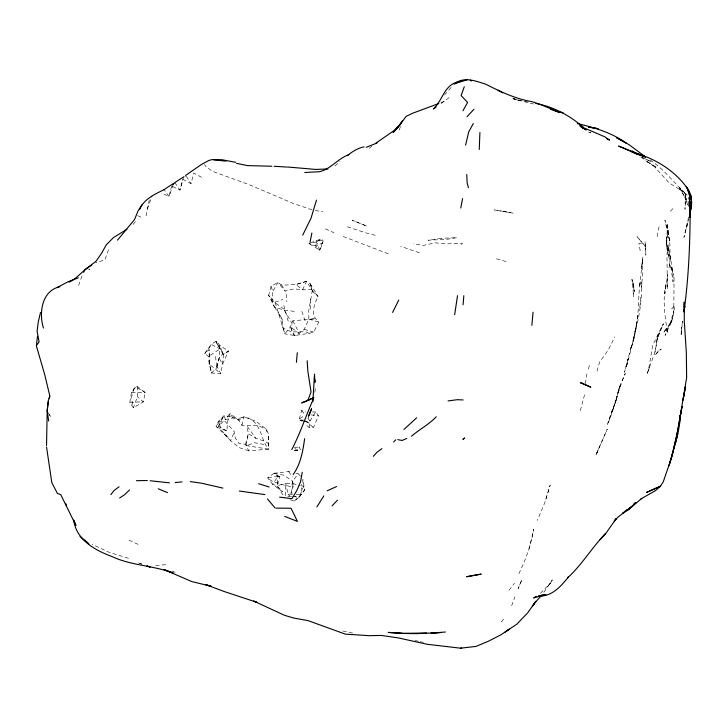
<?xml version="1.0" encoding="UTF-8"?>
<svg xmlns="http://www.w3.org/2000/svg" width="728" height="728" viewBox="0 0 728 728"><rect width="100%" height="100%" fill="white"/><g stroke="black" fill="none" stroke-linecap="round" stroke-linejoin="round"><path stroke-width="0.55" stroke-dasharray="3.64 2.73" d="M246.091 445.582L268.432 449.14L268.459 433.824L266.12 429.038L255.883 421.303L243.744 416.816L238.265 418.746L224.242 415.406L218.182 421.712L216.025 426.326L228.574 438.11L222.058 430.967L218.182 421.712L225.434 421.712L234.407 431.941L235.308 438.074L239.002 443.498L245.5 444.271L248.803 450.832L268.432 449.14L268.459 433.824M285.594 495.713L285.685 483.447L293.22 483.765L299.454 485.276M673.846 306.643L674.064 276.849L670.497 265.438L673.009 271.899L673.045 281.863L670.615 265.702L673.009 271.899L667.986 245.654L670.142 259.132L668.968 268.505L670.351 256.429L670.142 259.132L669.805 241.696L664.919 220.093L668.723 234.689L669.796 242.397L667.84 231.067L667.631 223.178L666.557 243.061L667.494 250.86L666.32 239.712L668.24 230.421L666.557 243.061L666.32 239.712L667.085 249.931L668.959 258.267L668.058 244.899L666.975 254.481L667.303 289.043L667.794 274.392L664.864 293.566L666.184 283.292C662.07 300.1 665.228 316.816 667.476 333.506L667.822 327.109L665.064 335.417L672.062 320.566L674.437 307.462L673.846 306.643L671.189 309.345L674.437 307.462L673.163 316.534L669.678 325.098L663.272 332.823L672.062 320.566L669.678 325.098L673.8 311.211M688.57 203.076L688.524 206.252L688.806 201.065M133.852 388.579L131.413 397.688L133.333 407.798L137.428 396.696L137.656 388.033L136.427 385.84L131.44 392.647L129.83 402.347L133.333 407.798L143.334 401.829L145.227 392.538L136.427 385.84L131.44 392.647L145.227 392.538L137.656 388.033M216.771 367.212L219.547 356.356L219.82 345.509L228.501 351.033L223.423 354.636L220.047 348.876L211.166 344.389L210.729 345.909L204.723 353.499L209.163 349.677L209.136 364.091L211.548 373.018L220.839 373.646L222.541 364.282L223.423 354.636L219.82 345.509L216.862 341.35L216.007 341.277L211.166 344.389L204.723 353.499L209.382 357.111L209.136 364.091L220.839 373.646L217.445 367.094L211.548 373.018L208.727 359.477L211.011 371.198M309.1 427.409L310.001 420.984L315.679 411.921L318.436 415.77L313.486 427.509L309.1 427.409L305.077 424.151M681.353 330.567L681.026 335.89L682.527 321.094M636.317 325.088C639.339 310.647 637.946 295.786 640.294 281.281L639.584 287.078L642.86 256.902L641.505 268.65L642.56 259.368L642.378 277.423L641.286 287.551L641.814 282.591C642.296 311.875 633.378 339.594 626.289 367.558L628.237 358.495L624.451 372.281L631.722 344.954L630.639 349.158L634.589 336.773L630.976 347.957M226.836 430.903L218.327 426.199L225.289 419.592L224.242 415.406L216.025 426.326L217.627 427.509L226.836 430.903L227.618 421.831L229.957 413.468L238.866 420.165L241.951 425.389L257.803 425.534L266.12 429.038L266.994 431.786M322.822 242.915L323.023 240.64L321.339 238.893L308.736 243.38L319.756 250.15L322.822 242.915L316.107 245.946M271.062 286.195L268.632 295.304L275.048 302.129L284.939 333.834L294.549 335.535L309.1 333.379L313.686 332.077L318.755 322.04L315.57 318.682L313.249 314.632L314.287 305.041L317.99 296.369L311.802 289.635L310.528 283.92L306.57 281.327L295.905 284.548L283.474 285.149L281.599 284.939L277.896 282.582L271.062 286.195L272.763 291.509L271.963 300.6L274.456 307.034L284.266 310.201L296.187 311.575M639.812 307.389L640.695 297.524L640.622 298.289M291.591 496.396L289.598 496.087L288.088 494.239L285.685 483.447L277.022 485.804L279.88 476.84L277.978 476.349L272.609 484.266L277.022 485.804L282.537 491.7L272.609 484.266L267.595 477.932L274.156 473.218L277.978 476.349L277.022 485.804L284.921 498.043M681.344 330.63L682.518 321.194M637.774 315.661L635.489 330.166L633.415 339.394L636.281 325.27L632.141 344.317M585.348 383.62L586.886 373.974M314.778 392.301L315.479 388.115M146.055 215.879L149.468 199.026M319.756 250.15L315.961 240.531L323.023 240.64L319.756 250.15L315.761 246.037L316.507 241.969L321.339 238.893M657.129 336.618L663.317 323.887L652.707 345.254L648.375 370.543L649.431 367.449L646.837 374.629L654.954 352.17L657.621 337.783L659.432 333.042L656.019 341.814L663.408 323.696M654.954 352.17L657.52 338.247M310.528 283.92L312.221 291.164L308.736 310.756L308.863 319.155L304.24 329.247L299.272 333.269L294.549 335.535L291.646 331.959L282.983 328.155L282.555 319.965L278.169 311.994M529.11 548.885L533.751 529.174C531.076 544.781 525.762 559.559 518.855 573.764M216.917 366.803L219.547 356.356L228.501 351.033L222.541 364.282L218.809 357.621M687.678 223.341L683.929 237.355L689.325 213.959M241.951 425.389L243.744 416.816C261.379 419.819 259.568 437.564 268.432 449.14M686.368 228.246L688.579 219.064M293.22 483.765L290.681 494.148L289.598 496.087L287.587 497.015M580.325 410.601L584.903 393.411M171.653 186.022L169.105 196.414L161.343 193.084M545.955 499.099L550.168 485.112L544.635 503.094L537.319 520.465M172.572 186.477L179.962 190.09L182.928 179.388L191.036 183.602L193.785 173.055L201.711 177.404M245.5 444.271L248.357 433.651L247.065 426.108L255.865 438.311L265.356 441.496L268.587 443.825M183.565 176.922L179.962 190.09L174.838 182.573M304.168 421.257L298.962 420.001L301.629 410.492L305.815 412.048M597.005 371.216L599.59 362.162L608.317 349.877L614.86 336.827M612.585 409.136L607.116 425.207C614.76 408.499 617.908 390.263 625.27 373.455L620.393 384.639L615.087 402.702L616.734 397.907L609.027 420.274M588.342 368.932L590.317 362.926M399.29 130.066L400.555 126.217M173.219 184.393L169.105 196.414L163.991 189.662M657.12 236.564L658.303 229.302L659.987 224.515M78.642 285.458L82.719 273.928M108.49 249.75L104.887 259.841L95.677 262.762M511.675 605.723L514.878 596.878M147.274 209.154L152.134 195.85M290.154 499.736L294.339 501.082L299.308 497.051L303.603 486.286L302.448 478.651M311.111 319.228L315.57 318.682L292.865 320.802L290.308 326.972L284.939 333.834L281.763 324.37M596.742 453.171L607.288 429.074L595.668 455.673L599.408 447.019M248.803 450.832L239.403 447.702L230.539 440.677L234.407 431.941M306.57 281.327L295.905 284.548L302.593 289.817L311.802 289.635L306.57 281.327L302.593 289.817L294.048 288.825L285.249 291.136L277.896 282.582L272.763 291.509M218.327 426.199L224.242 415.406M294.958 448.211L297.024 450.659L300.482 449.549L299.163 447.092L297.024 450.659L294.321 450.687L294.285 448.494M461.497 244.599L462.371 243.17L446.619 243.88L435.253 242.852L423.032 245.445L413.413 243.816M184.584 176.959L185.695 175.348M300.473 476.23L298.18 473.728L292.738 481.153L291.546 486.75L280.935 484.393L271.781 480.962L267.595 477.932L277.978 476.349M292.592 496.56L299.308 497.051L304.541 489.999L303.039 479.525M299.308 497.051L304.541 489.999L303.603 486.286L300.491 485.53M509.063 590.271L514.432 583.265M543.816 592.328L552.334 579.961L548.211 585.995L551.06 582.537L539.575 594.175M133.042 224.442L135.417 221.567M501.228 621.994L504.013 618.7M451.078 87.469L444.062 95.413M670.506 211.302L674.164 207.207M294.339 501.082L301.383 494.267L301.337 484.302M334.962 165.929L339.985 161.543M449.149 97.634L439.694 104.504M369.314 148.266L371.799 146.237M232.896 417.899L229.957 413.468L225.289 419.592L232.896 417.899L238.866 420.165L243.744 416.816M299.754 418.655L305.068 415.142M223.423 354.636L216.007 341.277L220.047 348.876L210.174 355.391L209.382 357.111L209.163 349.677M444.189 101.319L440.695 102.885M275.048 302.129L282.883 299.481M294.321 450.687L300.482 449.549M316.507 241.969L308.736 243.38L315.761 246.037M279.88 476.84L274.156 473.218L288.643 471.571L291.819 472.29M155.737 565.52L165.702 564.673M294.267 447.392L299.163 447.092M296.251 494.567L301.383 494.267M129.83 402.347L143.334 401.829L137.428 396.696M288.088 494.239L290.681 494.148L293.63 495.668M303.576 420.129L298.962 420.001M312.394 411.957L315.679 411.921M310.929 414.833L318.436 415.77M503.721 211.384L494.085 209.919L513.313 213.204L503.721 211.384L508.017 212.185M528.446 102.02L513.549 98.981L518.818 100.264M263.955 444.462L254.354 442.715L246.073 445.955L248.357 433.651L255.865 438.311M315.306 210.438L322.977 211.903M641.413 243.798L638.929 243.325L640.476 252.416M274.156 473.218L283.729 475.184L292.738 481.153L293.184 486.832L291.464 490.208L292.137 494.803M342.815 631.03L353.571 633.278M296.059 473.245L298.18 473.728M415.096 640.494L419.319 641.459M420.365 641.696L423.532 642.424M517.799 100.136L533.651 104.013M305.205 421.503L309.364 422.513L303.294 420.993M302.284 420.739L300.264 420.238L301.865 421.539M375.229 235.244L365.729 232.833L346.901 226.645M516.78 99.873L511.72 98.025M171.717 571.207L177.696 572.909M496.469 258.795L506.388 261.661M308.863 319.155L318.755 322.04M304.24 329.247L313.686 332.077M419.464 252.844L400.673 246.319M128.465 558.303L109 552.288L92.192 544.289M588.597 132.132L590.927 132.869L589.043 131.722M512.548 98.153L516.725 99.563M312.012 209.81L293.12 203.376L249.294 184.739L212.349 171.235L205.442 166.13L204.714 164.364M141.942 564.136L137.865 562.671L141.924 564.227M388.251 253.817L342.861 236.345M137.674 215.652L142.306 217.708M325.371 228.865L333.988 232.705M138.083 544.389L128.92 540.067M642.141 157.439L651.369 161.834L642.36 157.348M309.1 333.379L305.751 331.713L291.646 331.959L292.001 323.186L284.266 310.201M294.613 496.178L296.578 497.188M656.037 167.34L646.255 160.961L656.037 167.34L646.983 161.734L640.149 156.465M284.002 309.145L271.963 300.6L268.632 295.304L274.456 307.034M650.004 159.914C664.264 169.478 674.674 183.474 687.114 195.095L678.259 188.079L684.329 192.365L685.421 194.249L687.496 204.923L684.329 192.365L669.141 182.901L653.608 165.738M305.487 420.766L313.486 427.509M312.221 291.164L317.99 296.369L310.556 284.284L311.802 289.635M223.951 433.67L230.539 440.677M301.629 410.492L305.114 414.86M307.908 418.354L310.001 420.984L308.144 417.007M288.643 471.571L292.283 477.013M186.286 176.267L191.036 183.602M47.921 412.485L50.969 417.235L49.331 414.496M274.647 307.107L282.555 319.965M216.052 342.115L220.047 348.876M281.599 284.939L285.249 291.136M292.865 320.802L299.272 333.269L290.308 326.972L294.549 335.535M238.265 418.746L238.866 420.165M301.811 311.429L305.824 322.777M288.206 321.248L283.592 304.695M286.122 294.085L286.923 301.665M215.606 356.502L216.644 366.821M310.41 299.099L310.447 309.072M633.815 286.732L633.66 296.633L631.959 279.234L634.734 291.637L632.559 280.926L633.815 286.732M685.421 194.249L684.984 209.418L686.013 199.818L685.421 194.249M618.554 389.917L616.407 398.571L620.393 384.639L618.554 389.917M518.263 587.987L518.081 588.606L522.058 579.47L518.263 587.987M616.243 399.663L611.884 412.321L616.243 399.663M658.485 350.878L654.881 355.182L661.251 348.985L658.485 350.878M441.405 238.274L428.164 240.231L446.956 239.294L457.029 237.674L441.405 238.274M366.484 225.98L352.197 220.293L366.484 225.98M645.445 246.492L636.991 236.582L645.645 246.838L645.845 255.182L645.054 241.569L645.445 246.492M679.743 187.688L686.013 199.818L679.743 187.688"/><path stroke-width="1.09" d="M479.916 132.505L479.242 149.513M36.5 346.337L44.681 374.456L49.877 396.169L48.166 400.937L47.211 410.556L46.528 445.554M307.198 360.742L307.826 370.916L311.029 391.937L307.726 400.746L313.022 397.989M689.771 216.516L690.126 203.503L689.107 197.525L690.772 209.1L689.826 217.617M312.876 401.756L314.505 374.147L314.842 381.499M637.173 154.072L618.609 146.064L639.084 154.309L632.013 152.07C653.089 157.63 673.063 169.069 686.213 186.787L687.05 187.897C690.344 194.749 693.384 202.202 690.408 209.746M683.947 307.416L684.265 302.02L684.265 320.921L686.322 352.37L686.64 377.623L678.187 428.301L671.926 456.556L663.299 481.709L660.451 486.231L655.428 490.645L641.059 498.835L641.759 498.38L628.319 509.8L622.749 513.231L627.108 509.636M533.069 312.194L531.877 325.316M671.625 456.656C675.438 443.188 679.815 429.72 680.17 415.597M463.072 304.768L463.836 295.704M679.433 424.142L680.18 415.551M296.423 362.362L297.288 352.707M37.483 336.318L36.4 345.627L39.085 341.869L37.11 331.231L38.302 321.685L40.504 312.494M686.213 186.787C691.573 192.92 692.383 201.41 690.772 209.1L690.126 203.503C690.326 239.667 688.852 275.948 684.02 311.821M457.521 295.668L454.681 314.587M47.156 410.847L48.43 401.401M304.613 438.702C302.912 451.178 300.637 464.055 293.193 474.547M302.229 472.317L300.582 481.699L296.897 490.372L292.019 498.635M679.87 418.928L682.036 406.543L676.367 437.619L673.145 450.641M460.779 207.99L462.562 198.653M690.563 207.553L691.6 202.22M310.019 242.269L311.875 232.969M465.611 145.118L468.714 131.886L473.337 123.542M675.52 442.697L675.184 444.089L677.841 433.542M316.48 200.118L311.047 218.136L302.721 235.144M49.158 398.389L49.731 396.241M672.881 451.724L669.059 465.72L671.343 457.666M464.282 86.723L461.124 95.577L467.585 102.411L462.972 110.765M313.541 398.507C306.069 415.497 300.355 433.078 291.801 449.567M438.775 103.549L412.612 113.24L406.142 116.353L399.645 125.18M392.61 312.421L398.762 300.045M139.731 209.336C143.68 199.308 154.545 194.34 163.6 189.89M83.574 272.254L84.858 269.751L95.969 261.325L101.574 253.317L106.188 244.972L113.468 237.583L126.918 229.284M323.824 495.895L316.862 506.943M142.224 204.422L138.074 210.874L134.516 219.592L117.517 240.14M535.799 601.374L527.745 612.785L516.716 624.269L500.837 634.852L488.37 641.25L476.03 646.409L460.478 648.193L427.09 644.271L398.444 637.937L381.317 635.444L369.223 635.68L345.345 634.134L307.871 620.556L293.957 618.118L284.512 615.306L253.681 601.028L256.802 602.302L224.37 591.582L205.66 584.593L211.075 586.195M535.817 601.301L532.359 606.278L534.352 603.576M402.63 120.502L396.978 128.492L398.316 126.836M541.996 594.812L533.751 604.14M110.829 494.658L114.132 490.445L119.083 486.795M398.88 125.917L401.647 122.704L393.175 132.532L398.88 125.917L393.793 130.74L375.903 143.134M600.081 539.739L605.305 533.861C591.819 547.592 582.072 564.673 567.804 577.65L568.413 577.058C560.715 586.531 551.76 596.796 538.256 596.196L545.9 594.476L533.633 597.961L536.181 596.341M373.291 456.365L376.949 452.27L381.954 448.639M332.086 505.86L337.464 500.2M602.111 537.473L605.842 533.406L616.27 518.527L614.25 521.011L618.172 517.007L630.839 507.043M172.927 184.648L174.838 182.573L183.565 176.922M466.976 116.744L474.001 109.236M630.666 507.334L628.319 509.8L635.817 502.457L634.079 503.894M393.639 441.969L395.723 439.821M403.949 429.456L416.671 417.781M129.557 489.953L124.479 494.803L119.619 498.007M436.245 416.753C428.983 424.515 419.464 429.302 411.484 436.218M634.443 503.767L635.817 502.457M347.438 155.528C352.352 151.615 357.803 148.057 364.073 146.847M454.7 83.911C463.49 76.085 476.148 81.099 485.967 84.302C500.582 91.746 515.524 98.853 531.831 101.647C541.477 104.495 550.559 108.79 559.832 112.622L550.468 109.164M185.695 175.348L201.483 164.437L208.891 160.451L212.003 159.632L221.84 159.705L235.717 162.326M436.108 107.052L433.415 108.963C443.743 99.208 443.962 82.91 461.698 81.236M506.178 631.34L509.272 629.183L504.386 632.568M163.991 189.662L173.555 183.392M91.746 265.229C83.22 269.578 77.769 278.132 69.051 282.182M57.221 287.533L67.868 281.827L78.269 277.859M348.858 154.682C337.901 158.449 330.921 169.023 319.592 171.708L304.759 172.5M327.127 490.809L336.618 486.531M313.904 397.524L301.656 402.939L306.706 401.11M406.77 438.456L402.084 440.476L397.797 439.621M377.04 143.016L366.184 147.32M59.814 286.768C41.778 290.636 38.702 313.022 43.453 328.064M453.963 83.911L467.021 79.807M448.039 400.937L457.257 399.699L463.144 399.945M175.184 482.6L182 481.845M460.478 648.193L461.725 648.075M434.452 632.86L416.662 633.633L398.043 633.405L426.599 633.023M445.39 632.013L430.985 633.151L440.922 632.505L433.206 632.778M327.937 168.969L315.816 169.433L287.66 167.012M136.409 480.698L147.329 480.516M271.881 166.257L247.502 165.593L236.682 163.391M276.276 508.126L291.045 508.253L297.415 521.394L284.675 516.389M274.137 166.275L286.868 167.058M169.415 482.837L150.123 480.744M213.841 159.887L225.953 161.125M279.634 497.133L291.382 498.644M190.254 481.636L201.074 483.11M264.901 494.576L239.266 491.027M535.899 103.44C553.699 106.87 569.942 115.534 583.456 127.455L579.67 125.189M211.102 586.277L191.828 581.581L163.982 569.533L173.328 573.127C153.599 565.419 131.577 565.774 112.167 556.638C95.232 550.341 76.158 539.949 73.728 520.047M201.847 483.265L222.886 488.106M577.259 123.56C594.439 127.537 611.465 132.578 626.053 142.97L616.425 137.628L629.11 144.726L645.481 156.875M258.658 483.738L269.114 486.986M147.001 566.084L150.086 567.057L147.029 565.965M638.219 154.445L645.509 157.048M634.061 152.716L645.509 157.03M581.854 127.354L585.931 129.675L580.125 126.226L604.631 136.727L609.6 140.104L606.524 138.629M158.222 488.788L167.531 492.619M560.933 112.121L563.581 113.24M502.62 92.847L498.116 90.217L500.018 91.364M586.222 130.012L581.517 127.145L583.292 128.392M636.636 153.945L632.059 151.033L636.618 154.045M80.025 536.418L88.816 543.962L84.858 540.112M470.315 80.153L471.244 81.072M267.431 498.935L275.148 508.089M65.657 503.458L66.448 505.469M74.129 520.857L75.921 525.452L60.761 494.667L57.403 493.447L51.815 482.619L46.547 447.038M89.116 269.169L89.271 269.642M687.05 187.897L689.971 197.097M468.432 187.742L467.121 182.774L466.748 174.556M47.311 411.538L48.676 421.021M691.027 198.962L690.554 194.603L690.963 199.117M314.833 381.927L314.405 377.796L314.887 382.546M691.263 202.493L691.473 204.75L691.218 200.992M684.73 306.534L684.011 311.584L684.73 306.534M684.711 390.754L683.046 400.127L685.385 387.059L684.711 390.754M445.618 247.902L445.618 247.902M311.529 408.918L308.617 416.07L311.529 408.918M463.681 438.72L462.908 439.339L464.728 437.992L463.681 438.72M660.451 486.231L646.601 492.383L660.451 486.231M476.74 574.865L466.63 576.731L481.254 574.101L476.74 574.865M402.447 633.424L388.333 632.414L402.447 633.424M597.997 128.674L588.379 127.036L597.934 128.674M582.173 383.183L580.453 382.81L590.827 387.187L582.173 383.183"/></g></svg>
